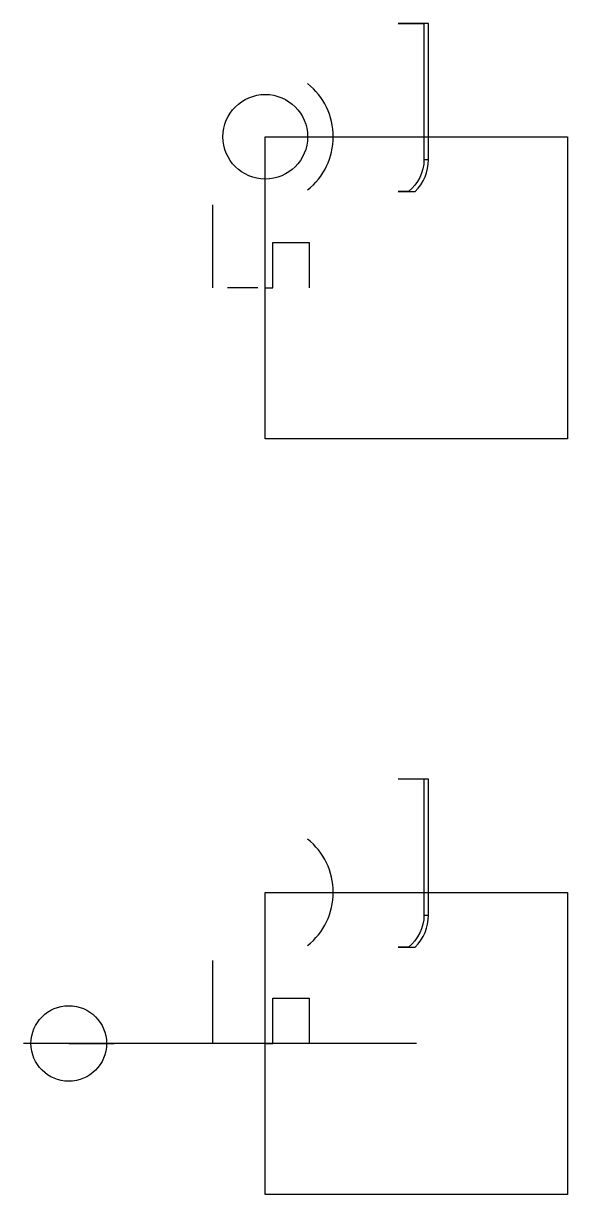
# Model space of a CAD drawing. Header units: millimetres. Extents: x -238 to 92, y -32 to 571.
# Drawn here: x -26 to 10, y 440 to 517.5 of the extents above; entities that cross this region are included whole.
import ezdxf

# ---------------------------------------------------------------- set-up
doc = ezdxf.new("R2010")
doc.units = ezdxf.units.MM

msp = doc.modelspace()

# ---------------------------------------------------------------- linework, layer by layer
for p, q in [((0.8, 517.5, 200), (-1.2, 517.5, 200)), ((-1.2, 517.5, 207), (0.5, 517.5, 207)), ((0.5, 517.5, 207), (0.5, 508.492, 207)), ((0.8, 517.5, 205.4), (0.5, 517.5, 207)), ((0.8, 508.492, 205.4), (0.8, 517.5, 205.4)), ((0.8, 508.492, 200), (0.8, 517.5, 200)), ((0.8, 517.5, 200), (0.8, 517.5, 205.4)), ((-10, 510, 200), (10, 510, 200)), ((-10, 490, 200), (-10, 510, 200)), ((10, 510, 200), (10, 490, 200)), ((0.5, 508.492, 207), (0.8, 508.492, 205.4)), ((0.8, 508.492, 200), (0.8, 508.492, 205.4)), ((-0.53, 506.371, 207), (-1.2, 506.371, 207)), ((-1.2, 506.371, 200), (-0.079, 506.371, 200)), ((-0.079, 506.371, 200), (-0.079, 506.371, 205.4)), ((-13.5, 505.5, 200), (-13.5, 500, 200)), ((-9.5, 500, 200), (-9.5, 503, 200)), ((-9.5, 503, 200), (-7.1, 503, 200)), ((-7.1, 503, 200), (-7.1, 500, 200)), ((-10.5, 500, 200), (-12.5, 500, 200)), ((-10, 500, 200), (-9.5, 500, 200)), ((10, 490, 200), (-10, 490, 200)), ((0.8, 467.5, 200), (-1.2, 467.5, 200)), ((0.5, 467.5, 207), (0.5, 458.492, 207)), ((0.8, 458.492, 205.4), (0.8, 467.5, 205.4)), ((0.8, 458.492, 200), (0.8, 467.5, 200)), ((0.8, 467.5, 200), (0.8, 467.5, 205.4)), ((-10, 460, 200), (10, 460, 200)), ((-10, 440, 200), (-10, 460, 200)), ((10, 460, 200), (10, 440, 200)), ((0.5, 458.492, 207), (0.8, 458.492, 205.4)), ((0.8, 458.492, 200), (0.8, 458.492, 205.4)), ((-0.53, 456.371, 207), (-1.2, 456.371, 207)), ((-1.2, 456.371, 200), (-0.079, 456.371, 200)), ((-0.079, 456.371, 200), (-0.079, 456.371, 205.4)), ((-13.5, 455.5, 200), (-13.5, 450, 200)), ((-9.5, 450, 200), (-9.5, 453, 200)), ((-9.5, 453, 200), (-7.1, 453, 200)), ((-7.1, 453, 200), (-7.1, 450, 200)), ((-23, 450, 200), (-26, 450, 200)), ((-23, 450, 200), (-20, 450, 200)), ((0, 450, 200), (-23, 450, 200)), ((-10.5, 450, 200), (-12.5, 450, 200)), ((-10, 450, 200), (-9.5, 450, 200)), ((10, 440, 200), (-10, 440, 200))]:
    msp.add_line(p, q)
for centre, radius in [((-10, 510, 200), 2.8), ((-23, 450, 202), 2.5)]:
    msp.add_circle(centre, radius)
for centre, radius, start, end in [((-10, 510, 200), 4.5, 308.48809, 51.51191), ((-2.2, 508.492, 205.4), 3, 315, 0), ((-2.2, 508.492, 200), 3, 315, 0), ((-10, 460, 200), 4.5, 308.48809, 51.51191), ((-2.2, 458.492, 205.4), 3, 315, 0), ((-2.2, 458.492, 200), 3, 315, 0)]:
    msp.add_arc(centre, radius, start, end)
at = {"extrusion": (0, 0, -1)}
for centre in [(2.2, 508.492, -207), (2.2, 458.492, -207)]:
    msp.add_arc(centre, 2.7, 180, 231.78308, dxfattribs=at)
for points in [[(-0.53, 506.371, 207), (-0.316, 506.371, 206.295), (-0.079, 506.371, 205.4)], [(-0.53, 456.371, 207), (-0.316, 456.371, 206.295), (-0.079, 456.371, 205.4)]]:
    msp.add_rational_spline(points, [1, 1.01051504975, 1.01474815193], degree=2)

doc.saveas('drawing.dxf')
